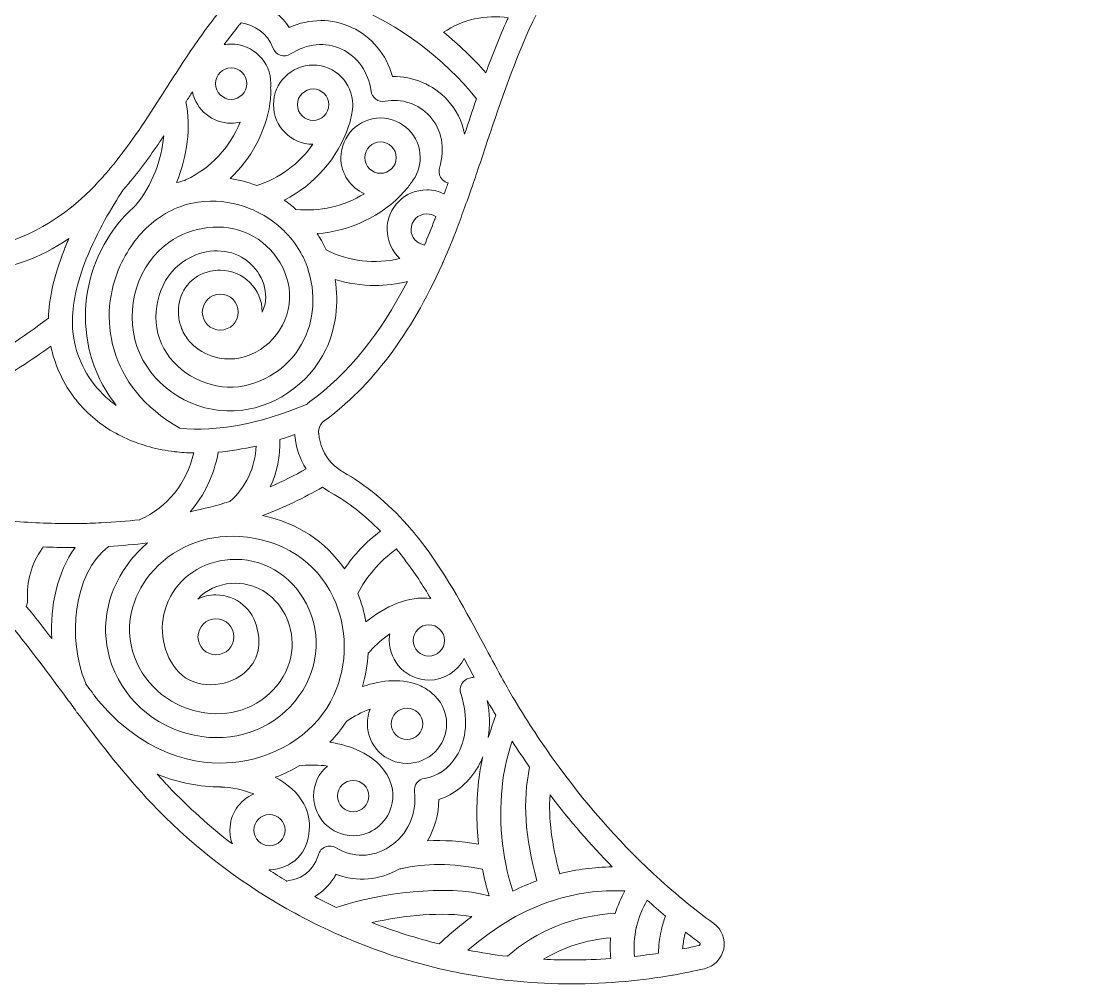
# Model space of a CAD drawing. Header units: inches. Extents: x -3.4 to 11.8, y -8 to 1.
# Drawn here: x 7.535 to 9.143, y -3.013 to -1.547 of the extents above; entities that cross this region are included whole.
import ezdxf

# ---------------------------------------------------------------- set-up
doc = ezdxf.new("R2010")
doc.units = ezdxf.units.IN
doc.header["$MEASUREMENT"] = 0
doc.layers.add('Layer 5', color=7, linetype='Continuous')

msp = doc.modelspace()

# ---------------------------------------------------------------- linework, layer by layer
at = {"layer": 'Layer 5', "lineweight": 0}
for points, knots in [([(8.6826, -0.377), (8.7034, -0.3442), (8.7238, -0.3103), (8.743, -0.2761), (8.7431, -0.2759), (8.7432, -0.2758), (8.7433, -0.2756), (8.7593, -0.2473), (8.775, -0.2179), (8.7901, -0.1884), (8.796, -0.1769), (8.8022, -0.1657), (8.8087, -0.155), (8.8115, -0.1503), (8.8144, -0.1452), (8.8178, -0.1391), (8.821, -0.1336), (8.824, -0.1281), (8.8271, -0.1226), (8.8391, -0.1009), (8.8504, -0.0804), (8.8644, -0.062), (8.8664, -0.0595), (8.8682, -0.0572), (8.87, -0.055), (8.8935, -0.0266), (8.9212, -0.002), (8.9524, 0.0181), (8.9647, 0.0262), (8.9777, 0.0335), (8.9908, 0.0398), (8.999, 0.0438), (9.0076, 0.0476), (9.016, 0.0513), (9.0434, 0.0634), (9.0719, 0.0759), (9.095, 0.0979), (9.1338, 0.1346), (9.1427, 0.1926), (9.1173, 0.2424), (9.1172, 0.2425), (9.1172, 0.2426), (9.1171, 0.2427), (9.1171, 0.2428), (9.1171, 0.2428), (9.1171, 0.2428), (9.114, 0.2488), (9.1106, 0.2544), (9.1067, 0.2598), (9.1176, 0.2736), (9.1243, 0.2879), (9.1271, 0.303), (9.1271, 0.303), (9.1273, 0.304), (9.1273, 0.304), (9.1273, 0.3043), (9.1274, 0.3045), (9.1274, 0.3047), (9.1274, 0.3048), (9.1274, 0.3049), (9.1274, 0.305), (9.1321, 0.3339), (9.1232, 0.3638), (9.1034, 0.3852), (9.0868, 0.4033), (9.0649, 0.4133), (9.0456, 0.4221), (9.0456, 0.4221), (9.0202, 0.4337), (9.0202, 0.4337), (9.0033, 0.4721), (8.989, 0.5168), (8.974, 0.5639), (8.9664, 0.5879), (8.9585, 0.6126), (8.95, 0.6371), (8.9458, 0.6492), (8.9419, 0.6601), (8.938, 0.6705), (8.938, 0.6705), (8.938, 0.6705), (8.938, 0.6706), (8.938, 0.6706), (8.938, 0.6706), (8.938, 0.6706), (8.9104, 0.7438), (8.8813, 0.7965), (8.8462, 0.8363), (8.8412, 0.842), (8.836, 0.8476), (8.8309, 0.8528), (8.8307, 0.853), (8.8306, 0.8532), (8.8304, 0.8533), (8.8075, 0.8769), (8.7817, 0.8981), (8.7539, 0.9166), (8.7537, 0.9167), (8.7535, 0.9168), (8.7534, 0.9169), (8.7312, 0.9316), (8.7072, 0.9447), (8.6822, 0.9559), (8.6818, 0.9562), (8.6813, 0.9564), (8.6808, 0.9566), (8.6577, 0.9669), (8.633, 0.976), (8.6073, 0.9836), (8.6071, 0.9837), (8.6069, 0.9837), (8.6067, 0.9838), (8.5611, 0.9972), (8.5112, 1.0061), (8.4584, 1.0104), (8.4528, 1.0108), (8.4476, 1.0112), (8.4425, 1.0115), (8.4228, 1.0128), (8.4024, 1.0134), (8.3818, 1.0134), (8.3427, 1.0134), (8.3018, 1.0111), (8.2603, 1.0066), (8.2575, 1.0064), (8.2546, 1.006), (8.2518, 1.0057), (8.2219, 1.0023), (8.1913, 0.9975), (8.1609, 0.9916), (8.1468, 0.9889), (8.1323, 0.9859), (8.118, 0.9826), (8.0542, 0.9681), (7.9896, 0.9485), (7.9209, 0.9228), (7.9208, 0.9228), (7.9208, 0.9228), (7.9207, 0.9228), (7.9196, 0.9223), (7.9184, 0.9219), (7.9173, 0.9215), (7.8412, 0.8929), (7.7616, 0.8576), (7.6668, 0.8104), (7.6587, 0.8064), (7.6507, 0.8024), (7.6431, 0.7988), (7.5957, 0.7758), (7.5389, 0.7506), (7.4773, 0.7371), (7.4693, 0.7353), (7.4612, 0.7337), (7.4531, 0.7324), (7.429, 0.7284), (7.4054, 0.7264), (7.3812, 0.7264), (7.3739, 0.7264), (7.3665, 0.7266), (7.3591, 0.727), (7.289, 0.7304), (7.2158, 0.7812), (7.1511, 0.826), (7.1511, 0.826), (7.1378, 0.8352), (7.1378, 0.8352), (7.1209, 0.8468), (7.1029, 0.859), (7.0855, 0.8697), (7.0303, 0.9034), (6.967, 0.9274), (6.8974, 0.941), (6.8973, 0.9411), (6.8971, 0.9411), (6.897, 0.9411), (6.8866, 0.9431), (6.876, 0.9449), (6.8654, 0.9465), (6.8313, 0.9515), (6.7959, 0.954), (6.7602, 0.954), (6.7316, 0.954), (6.7026, 0.9524), (6.6739, 0.9492), (6.6441, 0.9458), (6.6143, 0.9408), (6.5853, 0.9341), (6.5615, 0.9286), (6.538, 0.922), (6.5154, 0.9144), (6.467, 0.8982), (6.46, 0.8715), (6.4602, 0.857), (6.4605, 0.8253), (6.4909, 0.8094), (6.511, 0.7989), (6.5269, 0.7906), (6.5416, 0.7807), (6.5547, 0.7696), (6.5716, 0.7552), (6.5863, 0.7382), (6.5986, 0.7189), (6.6076, 0.7048), (6.6155, 0.6892), (6.622, 0.6724), (6.6253, 0.6641), (6.6282, 0.6553), (6.6309, 0.6462), (6.6421, 0.6074), (6.6475, 0.5627), (6.6468, 0.5133), (6.6466, 0.5003), (6.6461, 0.487), (6.6451, 0.4739), (6.6446, 0.4655), (6.6439, 0.4568), (6.643, 0.448), (6.643, 0.4479), (6.643, 0.4478), (6.643, 0.4477), (6.6429, 0.447), (6.6428, 0.4462), (6.6427, 0.4455), (6.6427, 0.4454), (6.6427, 0.4454), (6.6427, 0.4454), (6.6427, 0.4454), (6.6427, 0.4453), (6.6427, 0.4453), (6.6397, 0.4162), (6.635, 0.3856), (6.6286, 0.3541), (6.6214, 0.3185), (6.6122, 0.2814), (6.6004, 0.2407), (6.5928, 0.2146), (6.584, 0.1869), (6.5737, 0.1561), (6.5737, 0.1561), (6.5737, 0.1561), (6.5737, 0.1561), (6.5736, 0.156), (6.5736, 0.1559), (6.5736, 0.1558), (6.5666, 0.135), (6.5589, 0.1128), (6.5499, 0.0878), (6.5472, 0.0801), (6.5444, 0.0724), (6.5416, 0.0647), (6.5351, 0.0467), (6.5285, 0.0288), (6.5221, 0.0111), (6.5183, 0.0008), (6.5146, -0.0094), (6.5108, -0.0196), (6.5108, -0.0196), (6.5107, -0.0199), (6.5107, -0.0199), (6.507, -0.0302), (6.5033, -0.0404), (6.4997, -0.0506), (6.4955, -0.0623), (6.4916, -0.0731), (6.4879, -0.0836), (6.4879, -0.0838), (6.4878, -0.0839), (6.4878, -0.0841), (6.4751, -0.1203), (6.463, -0.1565), (6.4519, -0.1917), (6.4518, -0.1919), (6.4518, -0.1921), (6.4517, -0.1922), (6.4517, -0.1922), (6.4517, -0.1922), (6.4517, -0.1922), (6.444, -0.2165), (6.4367, -0.2405), (6.4299, -0.2635), (6.4299, -0.2635), (6.4299, -0.2636), (6.4299, -0.2637), (6.4299, -0.2637), (6.4299, -0.2637), (6.4299, -0.2637), (6.4298, -0.2637), (6.4298, -0.2637), (6.4298, -0.2638), (6.3952, -0.3813), (6.3685, -0.4961), (6.3504, -0.6051), (6.3503, -0.6052), (6.3503, -0.6053), (6.3503, -0.6054), (6.3463, -0.6295), (6.3427, -0.6537), (6.3394, -0.6775), (6.3393, -0.6778), (6.3392, -0.6782), (6.339, -0.6786), (6.3384, -0.6807), (6.3382, -0.6829), (6.3384, -0.685), (6.3326, -0.7291), (6.3281, -0.7729), (6.325, -0.8155), (6.3231, -0.841), (6.3217, -0.8667), (6.3208, -0.892), (6.3194, -0.9316), (6.3192, -0.9711), (6.3201, -1.0096), (6.3201, -1.0096), (6.3201, -1.0096), (6.3201, -1.0097), (6.3201, -1.0097), (6.3201, -1.0098), (6.3201, -1.0099), (6.3201, -1.01), (6.3201, -1.01), (6.3201, -1.0101), (6.3205, -1.0258), (6.3211, -1.0421), (6.322, -1.0586), (6.3221, -1.0609), (6.3222, -1.0631), (6.3223, -1.0654), (6.3227, -1.0722), (6.3231, -1.0792), (6.3237, -1.0868), (6.3253, -1.1117), (6.3276, -1.1368), (6.3304, -1.1613), (6.3304, -1.1614), (6.3304, -1.1615), (6.3304, -1.1616), (6.339, -1.2382), (6.3529, -1.314), (6.3717, -1.387), (6.3717, -1.3871), (6.3717, -1.3871), (6.3717, -1.3871), (6.3717, -1.3872), (6.3718, -1.3873), (6.3718, -1.3873), (6.3782, -1.4123), (6.3854, -1.4375), (6.393, -1.462), (6.3931, -1.4621), (6.3931, -1.4622), (6.3931, -1.4623), (6.3931, -1.4624), (6.3932, -1.4625), (6.3932, -1.4626), (6.4047, -1.4995), (6.4177, -1.5361), (6.4318, -1.5715), (6.4492, -1.6151), (6.4688, -1.6577), (6.4899, -1.6983), (6.5078, -1.7326), (6.5272, -1.7662), (6.5475, -1.798), (6.55, -1.8019), (6.5525, -1.8057), (6.555, -1.8096), (6.5551, -1.8097), (6.5552, -1.8099), (6.5553, -1.8101), (6.5734, -1.8378), (6.5927, -1.8647), (6.6124, -1.8901), (6.6124, -1.8902), (6.6125, -1.8902), (6.6125, -1.8903), (6.6126, -1.8904), (6.6127, -1.8905), (6.6127, -1.8906), (6.6172, -1.8964), (6.622, -1.9024), (6.6268, -1.9084), (6.6268, -1.9084), (6.6268, -1.9084), (6.6268, -1.9084), (6.6269, -1.9085), (6.6269, -1.9085), (6.627, -1.9086), (6.6414, -1.9264), (6.6563, -1.9439), (6.6714, -1.9605), (6.6715, -1.9605), (6.6715, -1.9606), (6.6715, -1.9606), (6.6716, -1.9607), (6.6717, -1.9608), (6.6717, -1.9609), (6.6826, -1.9728), (6.6941, -1.9849), (6.7058, -1.9967), (6.7707, -2.0622), (6.8446, -2.1193), (6.9256, -2.1665), (6.9256, -2.1665), (6.9256, -2.1665), (6.9256, -2.1665), (6.9256, -2.1666), (6.9257, -2.1666), (6.9258, -2.1666), (6.9705, -2.1928), (7.0174, -2.2157), (7.065, -2.2349), (7.0652, -2.235), (7.0653, -2.2351), (7.0655, -2.2351), (7.0845, -2.2428), (7.1038, -2.2499), (7.123, -2.2564), (7.1232, -2.2564), (7.1234, -2.2565), (7.1236, -2.2566), (7.1471, -2.2644), (7.1709, -2.2715), (7.1942, -2.2774), (7.1943, -2.2775), (7.1944, -2.2775), (7.1946, -2.2775), (7.1946, -2.2775), (7.1946, -2.2775), (7.1946, -2.2776), (7.2179, -2.2835), (7.2414, -2.2887), (7.2647, -2.2929), (7.2738, -2.2945), (7.2828, -2.2965), (7.2917, -2.2989), (7.3022, -2.3017), (7.3127, -2.305), (7.3228, -2.3087), (7.3286, -2.3108), (7.3346, -2.3132), (7.3406, -2.3158), (7.3786, -2.3322), (7.413, -2.3549), (7.4429, -2.3835), (7.4668, -2.4062), (7.4902, -2.4315), (7.5144, -2.4607), (7.5442, -2.4967), (7.5727, -2.5351), (7.6002, -2.5723), (7.6002, -2.5723), (7.6033, -2.5765), (7.6033, -2.5765), (7.6082, -2.5831), (7.6132, -2.5898), (7.6181, -2.5964), (7.6187, -2.5977), (7.6195, -2.599), (7.6205, -2.6001), (7.6205, -2.6001), (7.6206, -2.6003), (7.6206, -2.6003), (7.6218, -2.6017), (7.6229, -2.6031), (7.6241, -2.6045), (7.6571, -2.6487), (7.6932, -2.6955), (7.7338, -2.7383), (7.7887, -2.7961), (7.8517, -2.8465), (7.9211, -2.888), (7.9212, -2.8881), (7.9214, -2.8882), (7.9216, -2.8883), (7.9541, -2.9077), (7.9882, -2.9252), (8.023, -2.9404), (8.0231, -2.9405), (8.0233, -2.9405), (8.0234, -2.9406), (8.0719, -2.9617), (8.1221, -2.9784), (8.1728, -2.9903), (8.1791, -2.9918), (8.1853, -2.9931), (8.1913, -2.9944), (8.2238, -3.0013), (8.2572, -3.0064), (8.2905, -3.0095), (8.3179, -3.0121), (8.3458, -3.0134), (8.3735, -3.0134), (8.4007, -3.0134), (8.4283, -3.0122), (8.4555, -3.0096), (8.4556, -3.0096), (8.4556, -3.0096), (8.4557, -3.0096), (8.4557, -3.0096), (8.4557, -3.0096), (8.4558, -3.0096), (8.4795, -3.0074), (8.5033, -3.0043), (8.5268, -3.0002), (8.5271, -3.0001), (8.5275, -3), (8.5279, -3), (8.544, -2.9972), (8.5599, -2.994), (8.5756, -2.9903), (8.5906, -2.9868), (8.6018, -2.9753), (8.6049, -2.9603), (8.6079, -2.9453), (8.6022, -2.9304), (8.5898, -2.9213), (8.5582, -2.8983), (8.5272, -2.8727), (8.4976, -2.8452), (8.4428, -2.7942), (8.3916, -2.7356), (8.3455, -2.6712), (8.324, -2.641), (8.3031, -2.609), (8.2836, -2.5759), (8.2781, -2.5666), (8.2726, -2.5569), (8.2667, -2.5462), (8.2576, -2.5298), (8.2485, -2.5129), (8.2398, -2.4966), (8.2129, -2.4462), (8.185, -2.3941), (8.1499, -2.347), (8.1414, -2.3357), (8.1325, -2.3248), (8.1234, -2.3145), (8.093, -2.2804), (8.06, -2.2531), (8.0251, -2.2334), (8.0193, -2.2302), (8.014, -2.2261), (8.0094, -2.2213), (8.0092, -2.2212), (8.0091, -2.221), (8.009, -2.2209), (8.0086, -2.2205), (8.0083, -2.2202), (8.0079, -2.2198), (8.0079, -2.2197), (8.0078, -2.2197), (8.0078, -2.2196), (7.9969, -2.2077), (7.9899, -2.1918), (7.9883, -2.1748), (7.9883, -2.1748), (7.9882, -2.1742), (7.9882, -2.1742), (7.9882, -2.1736), (7.9881, -2.173), (7.9881, -2.1722), (7.9881, -2.1674), (7.9898, -2.1627), (7.993, -2.1591), (7.994, -2.1579), (7.9951, -2.1568), (7.9964, -2.1559), (8.0684, -2.1038), (8.1288, -2.0235), (8.1761, -1.9174), (8.1761, -1.9173), (8.1761, -1.9173), (8.1761, -1.9172), (8.1762, -1.917), (8.1763, -1.9168), (8.1764, -1.9165), (8.1772, -1.9148), (8.178, -1.9131), (8.1788, -1.9113), (8.1855, -1.8959), (8.1921, -1.8798), (8.1989, -1.8621), (8.199, -1.8619), (8.199, -1.8618), (8.1991, -1.8616), (8.2069, -1.8414), (8.2148, -1.8194), (8.224, -1.7927), (8.2259, -1.7873), (8.2277, -1.7818), (8.2296, -1.7763), (8.2296, -1.7762), (8.2296, -1.7762), (8.2296, -1.7761), (8.2339, -1.7635), (8.2382, -1.7508), (8.2423, -1.7384), (8.2621, -1.679), (8.2827, -1.6175), (8.3085, -1.5599), (8.3389, -1.4923), (8.3876, -1.4176), (8.4493, -1.3439), (8.4704, -1.3186), (8.4927, -1.2939), (8.5156, -1.2705), (8.5293, -1.2565), (8.543, -1.2431), (8.5565, -1.2305), (8.5704, -1.2176), (8.5749, -1.1978), (8.5679, -1.1802), (8.561, -1.1626), (8.5443, -1.1512), (8.5255, -1.1512), (8.5242, -1.1512), (8.5229, -1.1512), (8.5216, -1.1513), (8.4361, -1.1583), (8.3498, -1.179), (8.265, -1.2128), (8.2362, -1.2242), (8.2075, -1.2373), (8.1797, -1.2514), (8.1145, -1.2847), (8.0524, -1.3251), (7.9954, -1.3716), (7.9626, -1.3982), (7.9312, -1.4271), (7.9021, -1.4575), (7.8793, -1.4812), (7.8575, -1.5062), (7.8373, -1.5319), (7.8267, -1.5454), (7.8163, -1.5593), (7.8064, -1.5732), (7.7887, -1.5983), (7.7719, -1.6246), (7.7557, -1.6499), (7.7557, -1.6499), (7.7513, -1.6567), (7.7513, -1.6567), (7.726, -1.6963), (7.7028, -1.7317), (7.6762, -1.7646), (7.6716, -1.7702), (7.6668, -1.7759), (7.6619, -1.7815), (7.6555, -1.7889), (7.6489, -1.7959), (7.6424, -1.8025), (7.5895, -1.8559), (7.5271, -1.8879), (7.4665, -1.8925), (7.4664, -1.8925), (7.4664, -1.8925), (7.4663, -1.8925), (7.4663, -1.8925), (7.4659, -1.8925), (7.4659, -1.8925), (7.4657, -1.8925), (7.4656, -1.8926), (7.4655, -1.8926), (7.4408, -1.8943), (7.4167, -1.8892), (7.3942, -1.8776), (7.3771, -1.8688), (7.3611, -1.8564), (7.3466, -1.8407), (7.3378, -1.8311), (7.3295, -1.8203), (7.3221, -1.8087), (7.3175, -1.8014), (7.3133, -1.7939), (7.3096, -1.7863), (7.3044, -1.7756), (7.3002, -1.7646), (7.297, -1.7536), (7.2897, -1.7279), (7.2879, -1.701), (7.2918, -1.6735), (7.2938, -1.6594), (7.2973, -1.6448), (7.3023, -1.6303), (7.3079, -1.6139), (7.3154, -1.597), (7.3247, -1.58), (7.3271, -1.5755), (7.3297, -1.571), (7.3323, -1.5667), (7.3398, -1.5543), (7.3482, -1.542), (7.3574, -1.5302), (7.3694, -1.5148), (7.3828, -1.4999), (7.3973, -1.4859), (7.4045, -1.479), (7.4121, -1.4719), (7.4199, -1.4648), (7.4371, -1.4492), (7.4555, -1.4335), (7.4749, -1.418), (7.4761, -1.417), (7.4774, -1.416), (7.4788, -1.4149), (7.5033, -1.3954), (7.5289, -1.3764), (7.5573, -1.3568), (7.5893, -1.3346), (7.6243, -1.3119), (7.6674, -1.2852), (7.6905, -1.271), (7.7134, -1.2571), (7.7369, -1.243), (7.7369, -1.243), (7.7381, -1.2422), (7.7381, -1.2422), (7.7571, -1.2308), (7.775, -1.22), (7.7929, -1.2091), (7.7964, -1.2069), (7.8, -1.2047), (7.8035, -1.2026), (7.8331, -1.1843), (7.8622, -1.1658), (7.89, -1.1475), (7.9172, -1.1295), (7.9441, -1.1111), (7.9699, -1.0929), (7.996, -1.0744), (8.022, -1.0554), (8.0472, -1.0364), (8.0719, -1.0177), (8.0965, -0.9985), (8.1202, -0.9794), (8.1462, -0.9585), (8.1728, -0.9364), (8.1992, -0.9137), (8.2171, -0.8984), (8.2356, -0.8822), (8.2542, -0.8656), (8.285, -0.8382), (8.3165, -0.8092), (8.35, -0.7776), (8.3607, -0.8125), (8.3773, -0.8475), (8.3989, -0.8801), (8.4524, -0.9607), (8.5263, -1.02), (8.5978, -1.0773), (8.6263, -1.1002), (8.6557, -1.1238), (8.6833, -1.1483), (8.7278, -1.1879), (8.7782, -1.2598), (8.8226, -1.3233), (8.8848, -1.4122), (8.9231, -1.4648), (8.9559, -1.4727), (8.9582, -1.4738), (8.9609, -1.4744), (8.9635, -1.4744), (8.9656, -1.4744), (8.9676, -1.474), (8.9697, -1.4733), (8.9753, -1.4724), (8.9805, -1.4701), (8.9849, -1.4665), (9.0082, -1.4478), (9.0158, -1.3914), (9.0165, -1.3773), (9.0268, -1.1868), (8.9867, -1.0155), (8.8938, -0.8537), (8.868, -0.8087), (8.8385, -0.7653), (8.81, -0.7234), (8.7903, -0.6945), (8.7699, -0.6646), (8.7511, -0.6346), (8.7502, -0.633), (8.749, -0.6312), (8.7477, -0.6291), (8.7214, -0.5868), (8.7021, -0.5502), (8.6868, -0.514), (8.6717, -0.4782), (8.6632, -0.442), (8.662, -0.4089), (8.6686, -0.3989), (8.6754, -0.3884), (8.6822, -0.3777), (8.6823, -0.3774), (8.6825, -0.3772), (8.6826, -0.377)], [0, 0, 0, 0, 1, 1, 1, 2, 2, 2, 3, 3, 3, 4, 4, 4, 5, 5, 5, 6, 6, 6, 7, 7, 7, 8, 8, 8, 9, 9, 9, 10, 10, 10, 11, 11, 11, 12, 12, 12, 13, 13, 13, 14, 14, 14, 15, 15, 15, 16, 16, 16, 17, 17, 17, 18, 18, 18, 19, 19, 19, 20, 20, 20, 21, 21, 21, 22, 22, 22, 23, 23, 23, 24, 24, 24, 25, 25, 25, 26, 26, 26, 27, 27, 27, 28, 28, 28, 29, 29, 29, 30, 30, 30, 31, 31, 31, 32, 32, 32, 33, 33, 33, 34, 34, 34, 35, 35, 35, 36, 36, 36, 37, 37, 37, 38, 38, 38, 39, 39, 39, 40, 40, 40, 41, 41, 41, 42, 42, 42, 43, 43, 43, 44, 44, 44, 45, 45, 45, 46, 46, 46, 47, 47, 47, 48, 48, 48, 49, 49, 49, 50, 50, 50, 51, 51, 51, 52, 52, 52, 53, 53, 53, 54, 54, 54, 55, 55, 55, 56, 56, 56, 57, 57, 57, 58, 58, 58, 59, 59, 59, 60, 60, 60, 61, 61, 61, 62, 62, 62, 63, 63, 63, 64, 64, 64, 65, 65, 65, 66, 66, 66, 67, 67, 67, 68, 68, 68, 69, 69, 69, 70, 70, 70, 71, 71, 71, 72, 72, 72, 73, 73, 73, 74, 74, 74, 75, 75, 75, 76, 76, 76, 77, 77, 77, 78, 78, 78, 79, 79, 79, 80, 80, 80, 81, 81, 81, 82, 82, 82, 83, 83, 83, 84, 84, 84, 85, 85, 85, 86, 86, 86, 87, 87, 87, 88, 88, 88, 89, 89, 89, 90, 90, 90, 91, 91, 91, 92, 92, 92, 93, 93, 93, 94, 94, 94, 95, 95, 95, 96, 96, 96, 97, 97, 97, 98, 98, 98, 99, 99, 99, 100, 100, 100, 101, 101, 101, 102, 102, 102, 103, 103, 103, 104, 104, 104, 105, 105, 105, 106, 106, 106, 107, 107, 107, 108, 108, 108, 109, 109, 109, 110, 110, 110, 111, 111, 111, 112, 112, 112, 113, 113, 113, 114, 114, 114, 115, 115, 115, 116, 116, 116, 117, 117, 117, 118, 118, 118, 119, 119, 119, 120, 120, 120, 121, 121, 121, 122, 122, 122, 123, 123, 123, 124, 124, 124, 125, 125, 125, 126, 126, 126, 127, 127, 127, 128, 128, 128, 129, 129, 129, 130, 130, 130, 131, 131, 131, 132, 132, 132, 133, 133, 133, 134, 134, 134, 135, 135, 135, 136, 136, 136, 137, 137, 137, 138, 138, 138, 139, 139, 139, 140, 140, 140, 141, 141, 141, 142, 142, 142, 143, 143, 143, 144, 144, 144, 145, 145, 145, 146, 146, 146, 147, 147, 147, 148, 148, 148, 149, 149, 149, 150, 150, 150, 151, 151, 151, 152, 152, 152, 153, 153, 153, 154, 154, 154, 155, 155, 155, 156, 156, 156, 157, 157, 157, 158, 158, 158, 159, 159, 159, 160, 160, 160, 161, 161, 161, 162, 162, 162, 163, 163, 163, 164, 164, 164, 165, 165, 165, 166, 166, 166, 167, 167, 167, 168, 168, 168, 169, 169, 169, 170, 170, 170, 171, 171, 171, 172, 172, 172, 173, 173, 173, 174, 174, 174, 175, 175, 175, 176, 176, 176, 177, 177, 177, 178, 178, 178, 179, 179, 179, 180, 180, 180, 181, 181, 181, 182, 182, 182, 183, 183, 183, 184, 184, 184, 185, 185, 185, 186, 186, 186, 187, 187, 187, 188, 188, 188, 189, 189, 189, 190, 190, 190, 191, 191, 191, 192, 192, 192, 193, 193, 193, 194, 194, 194, 195, 195, 195, 196, 196, 196, 197, 197, 197, 198, 198, 198, 199, 199, 199, 200, 200, 200, 201, 201, 201, 202, 202, 202, 203, 203, 203, 204, 204, 204, 205, 205, 205, 206, 206, 206, 207, 207, 207, 208, 208, 208, 209, 209, 209, 210, 210, 210, 211, 211, 211, 212, 212, 212, 213, 213, 213, 214, 214, 214, 215, 215, 215, 216, 216, 216, 217, 217, 217, 218, 218, 218, 219, 219, 219, 220, 220, 220, 221, 221, 221, 222, 222, 222, 223, 223, 223, 224, 224, 224, 225, 225, 225, 226, 226, 226, 227, 227, 227, 228, 228, 228, 229, 229, 229, 230, 230, 230, 231, 231, 231, 232, 232, 232, 233, 233, 233, 234, 234, 234, 235, 235, 235, 236, 236, 236, 237, 237, 237, 238, 238, 238, 239, 239, 239, 240, 240, 240, 241, 241, 241, 242, 242, 242, 243, 243, 243, 244, 244, 244, 245, 245, 245, 246, 246, 246, 247, 247, 247, 248, 248, 248, 249, 249, 249, 250, 250, 250, 251, 251, 251, 252, 252, 252, 253, 253, 253, 254, 254, 254, 255, 255, 255, 256, 256, 256, 257, 257, 257, 258, 258, 258, 259, 259, 259, 260, 260, 260, 261, 261, 261, 262, 262, 262, 263, 263, 263, 264, 264, 264, 265, 265, 265, 265]), ([(7.921, -1.4905), (7.96, -1.4959), (7.9987, -1.5063), (8.0359, -1.5216), (8.1119, -1.5528), (8.1785, -1.6025), (8.2286, -1.6652), (8.2224, -1.6831), (8.2164, -1.701), (8.2105, -1.7188), (8.2065, -1.6994), (8.1977, -1.6817), (8.1843, -1.667), (8.1627, -1.6434), (8.1318, -1.6305), (8.1006, -1.6312), (8.0914, -1.5978), (8.069, -1.5705), (8.0385, -1.5562), (8.0084, -1.5423), (7.9747, -1.5425), (7.9436, -1.5565), (7.9323, -1.5393), (7.9154, -1.526), (7.8957, -1.5185), (7.9039, -1.509), (7.9124, -1.4996), (7.921, -1.4905)], [0, 0, 0, 0, 1, 1, 1, 2, 2, 2, 3, 3, 3, 4, 4, 4, 5, 5, 5, 6, 6, 6, 7, 7, 7, 8, 8, 8, 9, 9, 9, 9]), ([(8.2753, -1.5449), (8.2635, -1.5713), (8.2528, -1.5983), (8.2428, -1.6254), (8.2232, -1.6031), (8.2017, -1.5824), (8.1784, -1.5638), (8.2067, -1.5444), (8.243, -1.5363), (8.2769, -1.5415), (8.2764, -1.5426), (8.2759, -1.5438), (8.2753, -1.5449)], [0, 0, 0, 0, 1, 1, 1, 2, 2, 2, 3, 3, 3, 4, 4, 4, 4]), ([(7.8659, -1.5544), (7.8673, -1.5526), (7.8687, -1.5509), (7.8702, -1.5491), (7.8897, -1.5525), (7.9105, -1.5649), (7.9187, -1.5875), (7.9205, -1.5928), (7.9247, -1.5968), (7.9299, -1.5986), (7.9352, -1.6004), (7.9409, -1.5997), (7.9456, -1.5967), (7.9706, -1.5807), (7.9988, -1.578), (8.0231, -1.5893), (8.0474, -1.6006), (8.0642, -1.6245), (8.068, -1.6533), (8.0686, -1.6583), (8.0713, -1.6628), (8.0754, -1.6657), (8.0794, -1.6687), (8.0846, -1.6698), (8.0895, -1.6688), (8.1142, -1.664), (8.1402, -1.6727), (8.1574, -1.6916), (8.1759, -1.7118), (8.1812, -1.7399), (8.1723, -1.7706), (8.1705, -1.7769), (8.1722, -1.7838), (8.1768, -1.7885), (8.1792, -1.7908), (8.1821, -1.7925), (8.1853, -1.7933), (8.1832, -1.7991), (8.1813, -1.8046), (8.1794, -1.81), (8.1714, -1.8061), (8.1624, -1.8038), (8.1529, -1.8038), (8.1196, -1.8038), (8.0925, -1.8309), (8.0925, -1.8642), (8.0925, -1.8817), (8.1, -1.8975), (8.112, -1.9085), (8.0745, -1.9173), (8.0335, -1.9127), (7.9995, -1.8951), (7.9971, -1.8896), (7.9943, -1.8843), (7.9914, -1.8792), (7.9897, -1.8762), (7.9878, -1.8733), (7.9859, -1.8705), (8.0361, -1.8668), (8.0845, -1.844), (8.1186, -1.8064), (8.1228, -1.8018), (8.1264, -1.7971), (8.1294, -1.7925), (8.1378, -1.7821), (8.1428, -1.769), (8.1428, -1.7547), (8.1428, -1.7214), (8.1157, -1.6943), (8.0824, -1.6943), (8.0492, -1.6943), (8.0221, -1.7214), (8.0221, -1.7547), (8.0221, -1.7792), (8.0368, -1.8003), (8.0579, -1.8097), (8.027, -1.8287), (7.9895, -1.8376), (7.9537, -1.8335), (7.948, -1.8285), (7.9421, -1.8238), (7.9358, -1.8194), (7.9813, -1.7963), (8.0173, -1.7557), (8.0339, -1.7069), (8.0362, -1.7003), (8.0377, -1.6939), (8.0386, -1.6877), (8.0396, -1.6833), (8.0402, -1.6788), (8.0402, -1.674), (8.0402, -1.6408), (8.0131, -1.6137), (7.9799, -1.6137), (7.9466, -1.6137), (7.9195, -1.6408), (7.9195, -1.674), (7.9195, -1.7072), (7.9463, -1.7341), (7.9794, -1.7344), (7.9587, -1.7638), (7.9281, -1.7867), (7.8939, -1.7972), (7.8807, -1.7922), (7.867, -1.7886), (7.8533, -1.7865), (7.8853, -1.7565), (7.9074, -1.7161), (7.9141, -1.6721), (7.9154, -1.6635), (7.9157, -1.6554), (7.9151, -1.6479), (7.9153, -1.6459), (7.9154, -1.644), (7.9154, -1.642), (7.9154, -1.6087), (7.8883, -1.5817), (7.855, -1.5817), (7.8515, -1.5817), (7.848, -1.582), (7.8445, -1.5826), (7.8515, -1.5731), (7.8586, -1.5636), (7.8659, -1.5544)], [0, 0, 0, 0, 1, 1, 1, 2, 2, 2, 3, 3, 3, 4, 4, 4, 5, 5, 5, 6, 6, 6, 7, 7, 7, 8, 8, 8, 9, 9, 9, 10, 10, 10, 11, 11, 11, 12, 12, 12, 13, 13, 13, 14, 14, 14, 15, 15, 15, 16, 16, 16, 17, 17, 17, 18, 18, 18, 19, 19, 19, 20, 20, 20, 21, 21, 21, 22, 22, 22, 23, 23, 23, 24, 24, 24, 25, 25, 25, 26, 26, 26, 27, 27, 27, 28, 28, 28, 29, 29, 29, 30, 30, 30, 31, 31, 31, 32, 32, 32, 33, 33, 33, 34, 34, 34, 35, 35, 35, 36, 36, 36, 37, 37, 37, 38, 38, 38, 39, 39, 39, 40, 40, 40, 41, 41, 41, 41]), ([(7.855, -1.6181), (7.8682, -1.6181), (7.879, -1.6288), (7.879, -1.642), (7.879, -1.6552), (7.8682, -1.6659), (7.855, -1.6659), (7.8418, -1.6659), (7.8311, -1.6552), (7.8311, -1.642), (7.8311, -1.6288), (7.8418, -1.6181), (7.855, -1.6181)], [0, 0, 0, 0, 1, 1, 1, 2, 2, 2, 3, 3, 3, 4, 4, 4, 4]), ([(7.7861, -1.6699), (7.7861, -1.6699), (7.7863, -1.6696), (7.7863, -1.6696), (7.7895, -1.6646), (7.7928, -1.6595), (7.796, -1.6545), (7.8018, -1.6818), (7.826, -1.7023), (7.855, -1.7023), (7.8597, -1.7023), (7.8643, -1.7018), (7.8687, -1.7007), (7.8534, -1.7387), (7.8235, -1.7712), (7.7866, -1.7882), (7.7859, -1.7886), (7.7853, -1.7889), (7.7846, -1.7893), (7.7804, -1.7903), (7.7762, -1.7915), (7.772, -1.7928), (7.7883, -1.7528), (7.794, -1.7077), (7.7861, -1.6699)], [0, 0, 0, 0, 1, 1, 1, 2, 2, 2, 3, 3, 3, 4, 4, 4, 5, 5, 5, 6, 6, 6, 7, 7, 7, 8, 8, 8, 8]), ([(7.9799, -1.698), (7.9667, -1.698), (7.9559, -1.6872), (7.9559, -1.674), (7.9559, -1.6609), (7.9667, -1.6501), (7.9799, -1.6501), (7.993, -1.6501), (8.0038, -1.6609), (8.0038, -1.674), (8.0038, -1.6872), (7.993, -1.698), (7.9799, -1.698)], [0, 0, 0, 0, 1, 1, 1, 2, 2, 2, 3, 3, 3, 4, 4, 4, 4]), ([(7.6345, -1.909), (7.6509, -1.8675), (7.6737, -1.8295), (7.6901, -1.8045), (7.6951, -1.7989), (7.6999, -1.7931), (7.7045, -1.7875), (7.7215, -1.7665), (7.737, -1.7447), (7.7525, -1.7216), (7.7491, -1.7586), (7.7341, -1.7978), (7.7111, -1.8255), (7.7105, -1.8262), (7.7099, -1.827), (7.7094, -1.8278), (7.6862, -1.8477), (7.6673, -1.8732), (7.6532, -1.9039), (7.6319, -1.95), (7.6274, -2.0049), (7.6409, -2.0546), (7.6471, -2.0772), (7.6586, -2.1047), (7.6801, -2.1321), (7.6727, -2.1268), (7.6658, -2.1211), (7.6595, -2.1148), (7.6347, -2.09), (7.6186, -2.0574), (7.6143, -2.0231), (7.6137, -2.0183), (7.6134, -2.0131), (7.6133, -2.0077), (7.6127, -1.9791), (7.6199, -1.9458), (7.6345, -1.909)], [0, 0, 0, 0, 1, 1, 1, 2, 2, 2, 3, 3, 3, 4, 4, 4, 5, 5, 5, 6, 6, 6, 7, 7, 7, 8, 8, 8, 9, 9, 9, 10, 10, 10, 11, 11, 11, 12, 12, 12, 12]), ([(8.0585, -1.7547), (8.0585, -1.7415), (8.0693, -1.7307), (8.0824, -1.7307), (8.0956, -1.7307), (8.1064, -1.7415), (8.1064, -1.7547), (8.1064, -1.7678), (8.0956, -1.7786), (8.0824, -1.7786), (8.0693, -1.7786), (8.0585, -1.7678), (8.0585, -1.7547)], [0, 0, 0, 0, 1, 1, 1, 2, 2, 2, 3, 3, 3, 4, 4, 4, 4]), ([(7.815, -1.8213), (7.8378, -1.8195), (7.8616, -1.8234), (7.8839, -1.8325), (7.885, -1.8331), (7.8861, -1.8335), (7.8873, -1.8339), (7.9036, -1.841), (7.9186, -1.8506), (7.9316, -1.8626), (7.9325, -1.8636), (7.9335, -1.8645), (7.9346, -1.8654), (7.9447, -1.875), (7.9531, -1.8858), (7.9598, -1.8974), (7.9631, -1.903), (7.966, -1.9089), (7.9685, -1.915), (7.9839, -1.9529), (7.9832, -1.9963), (7.9664, -2.0312), (7.9463, -2.0731), (7.9028, -2.1024), (7.8581, -2.1043), (7.8127, -2.1062), (7.7669, -2.0784), (7.7491, -2.0383), (7.7307, -1.997), (7.7425, -1.945), (7.7765, -1.9173), (7.8007, -1.8976), (7.8339, -1.8914), (7.8611, -1.9017), (7.8885, -1.912), (7.9085, -1.9405), (7.9076, -1.9681), (7.9074, -1.9758), (7.9055, -1.9833), (7.9023, -1.9902), (7.9023, -1.9901), (7.9023, -1.9901), (7.9023, -1.99), (7.9023, -1.9548), (7.8737, -1.9262), (7.8385, -1.9262), (7.8334, -1.9262), (7.8284, -1.9268), (7.8237, -1.9279), (7.8096, -1.9307), (7.797, -1.9381), (7.7884, -1.9488), (7.7804, -1.9586), (7.7759, -1.971), (7.775, -1.9839), (7.7748, -1.9859), (7.7747, -1.9879), (7.7747, -1.99), (7.7747, -1.9968), (7.7758, -2.0034), (7.7778, -2.0096), (7.78, -2.017), (7.7834, -2.024), (7.788, -2.0303), (7.8039, -2.0518), (7.8324, -2.0639), (7.8608, -2.061), (7.9053, -2.0565), (7.9426, -2.0153), (7.944, -1.9692), (7.9454, -1.9261), (7.9159, -1.8834), (7.8739, -1.8676), (7.8348, -1.8529), (7.7875, -1.8613), (7.7534, -1.8891), (7.7072, -1.9268), (7.691, -1.9973), (7.7158, -2.0531), (7.7399, -2.1071), (7.799, -2.1432), (7.8596, -2.1406), (7.9174, -2.1383), (7.9735, -2.1006), (7.9993, -2.0469), (8.0147, -2.0146), (8.0194, -1.9767), (8.0132, -1.9401), (8.0329, -1.9464), (8.0534, -1.9495), (8.074, -1.9495), (8.0906, -1.9495), (8.1072, -1.9475), (8.1233, -1.9434), (8.0821, -2.0235), (8.0323, -2.0849), (7.975, -2.1264), (7.9732, -2.1277), (7.9715, -2.1292), (7.9698, -2.1307), (7.8982, -2.1605), (7.8334, -2.1726), (7.777, -2.1669), (7.6653, -2.1036), (7.6515, -1.9945), (7.6862, -1.9192), (7.6988, -1.8919), (7.7164, -1.8687), (7.7371, -1.8522), (7.7599, -1.834), (7.7861, -1.8236), (7.815, -1.8213)], [0, 0, 0, 0, 1, 1, 1, 2, 2, 2, 3, 3, 3, 4, 4, 4, 5, 5, 5, 6, 6, 6, 7, 7, 7, 8, 8, 8, 9, 9, 9, 10, 10, 10, 11, 11, 11, 12, 12, 12, 13, 13, 13, 14, 14, 14, 15, 15, 15, 16, 16, 16, 17, 17, 17, 18, 18, 18, 19, 19, 19, 20, 20, 20, 21, 21, 21, 22, 22, 22, 23, 23, 23, 24, 24, 24, 25, 25, 25, 26, 26, 26, 27, 27, 27, 28, 28, 28, 29, 29, 29, 30, 30, 30, 31, 31, 31, 32, 32, 32, 33, 33, 33, 34, 34, 34, 35, 35, 35, 36, 36, 36, 37, 37, 37, 37]), ([(8.1649, -1.849), (8.1649, -1.8491), (8.1648, -1.8493), (8.1648, -1.8494), (8.1595, -1.8631), (8.1544, -1.8757), (8.1493, -1.8878), (8.1378, -1.886), (8.1289, -1.8761), (8.1289, -1.8642), (8.1289, -1.851), (8.1397, -1.8403), (8.1529, -1.8403), (8.158, -1.8403), (8.1627, -1.8419), (8.1666, -1.8446), (8.166, -1.8461), (8.1655, -1.8475), (8.1649, -1.849)], [0, 0, 0, 0, 1, 1, 1, 2, 2, 2, 3, 3, 3, 4, 4, 4, 5, 5, 5, 6, 6, 6, 6]), ([(7.3452, -1.9293), (7.3513, -1.9293), (7.3575, -1.9286), (7.3637, -1.9271), (7.3735, -1.9248), (7.3817, -1.9211), (7.3893, -1.9155), (7.4051, -1.9222), (7.4214, -1.9265), (7.4381, -1.9283), (7.4478, -1.9294), (7.4578, -1.9296), (7.4678, -1.9289), (7.4683, -1.9289), (7.4688, -1.9288), (7.4694, -1.9288), (7.5163, -1.9252), (7.5638, -1.9076), (7.6079, -1.8781), (7.6064, -1.8817), (7.6048, -1.8853), (7.6033, -1.8889), (7.6024, -1.8911), (7.6015, -1.8933), (7.6006, -1.8956), (7.5926, -1.9159), (7.5866, -1.9354), (7.5826, -1.954), (7.5792, -1.9697), (7.5773, -1.9847), (7.5769, -1.999), (7.5385, -2.0284), (7.4974, -2.0553), (7.4548, -2.0789), (7.4204, -2.098), (7.3844, -2.1153), (7.3479, -2.1303), (7.3478, -2.1304), (7.3476, -2.1304), (7.3475, -2.1305), (7.3096, -2.146), (7.2706, -2.1593), (7.2315, -2.17), (7.1932, -2.1805), (7.1541, -2.1887), (7.1154, -2.1944), (7.102, -2.1964), (7.0883, -2.1981), (7.0745, -2.1995), (7.0513, -2.19), (7.0283, -2.1796), (7.0057, -2.1684), (6.9848, -2.158), (6.9641, -2.1469), (6.9439, -2.1351), (6.9426, -2.1343), (6.9413, -2.1335), (6.9399, -2.1327), (6.8633, -2.0876), (6.7932, -2.0332), (6.7317, -1.9711), (6.7203, -1.9596), (6.7092, -1.948), (6.6987, -1.9364), (6.6956, -1.933), (6.6926, -1.9295), (6.6895, -1.9261), (6.6793, -1.9146), (6.6692, -1.9027), (6.6594, -1.8907), (6.6727, -1.8848), (6.684, -1.8751), (6.6921, -1.8626), (6.7221, -1.8732), (6.753, -1.8824), (6.7843, -1.8901), (6.7846, -1.8964), (6.7857, -1.9021), (6.7869, -1.9072), (6.7918, -1.9276), (6.8044, -1.9449), (6.8223, -1.9559), (6.8348, -1.9636), (6.8489, -1.9675), (6.8632, -1.9675), (6.8694, -1.9675), (6.8756, -1.9668), (6.8817, -1.9653), (6.9084, -1.9589), (6.9288, -1.94), (6.9371, -1.9151), (6.9666, -1.9176), (6.9963, -1.9189), (7.026, -1.9189), (7.0284, -1.9189), (7.0308, -1.9189), (7.0331, -1.9189), (7.0427, -1.9535), (7.0743, -1.9766), (7.109, -1.9766), (7.115, -1.9766), (7.1212, -1.9759), (7.1273, -1.9745), (7.1602, -1.9666), (7.1837, -1.9388), (7.1872, -1.9064), (7.2172, -1.9018), (7.2471, -1.8957), (7.2764, -1.8885), (7.2901, -1.9137), (7.3166, -1.9293), (7.3452, -1.9293)], [0, 0, 0, 0, 1, 1, 1, 2, 2, 2, 3, 3, 3, 4, 4, 4, 5, 5, 5, 6, 6, 6, 7, 7, 7, 8, 8, 8, 9, 9, 9, 10, 10, 10, 11, 11, 11, 12, 12, 12, 13, 13, 13, 14, 14, 14, 15, 15, 15, 16, 16, 16, 17, 17, 17, 18, 18, 18, 19, 19, 19, 20, 20, 20, 21, 21, 21, 22, 22, 22, 23, 23, 23, 24, 24, 24, 25, 25, 25, 26, 26, 26, 27, 27, 27, 28, 28, 28, 29, 29, 29, 30, 30, 30, 31, 31, 31, 32, 32, 32, 33, 33, 33, 34, 34, 34, 35, 35, 35, 36, 36, 36, 37, 37, 37, 37]), ([(7.8659, -1.99), (7.8659, -2.0051), (7.8536, -2.0174), (7.8385, -2.0174), (7.8234, -2.0174), (7.8111, -2.0051), (7.8111, -1.99), (7.8111, -1.9749), (7.8234, -1.9626), (7.8385, -1.9626), (7.8536, -1.9626), (7.8659, -1.9749), (7.8659, -1.99)], [0, 0, 0, 0, 1, 1, 1, 2, 2, 2, 3, 3, 3, 4, 4, 4, 4]), ([(7.3534, -2.2817), (7.3473, -2.2791), (7.3413, -2.2767), (7.3354, -2.2745), (7.3242, -2.2704), (7.3127, -2.2667), (7.301, -2.2637), (7.2966, -2.2625), (7.2921, -2.2614), (7.2876, -2.2604), (7.2821, -2.2591), (7.2767, -2.258), (7.2712, -2.257), (7.2609, -2.2552), (7.2506, -2.2531), (7.2402, -2.2509), (7.2511, -2.2366), (7.2569, -2.2189), (7.2564, -2.2008), (7.2869, -2.192), (7.3173, -2.1816), (7.347, -2.1699), (7.3624, -2.1906), (7.3861, -2.2017), (7.4103, -2.2017), (7.4257, -2.2017), (7.4412, -2.1972), (7.4549, -2.1878), (7.4826, -2.1686), (7.4945, -2.1343), (7.4862, -2.1029), (7.5188, -2.0842), (7.5503, -2.0637), (7.5805, -2.0417), (7.5861, -2.0691), (7.5977, -2.0952), (7.6144, -2.1179), (7.6203, -2.1259), (7.6267, -2.1335), (7.6338, -2.1405), (7.6516, -2.1584), (7.6729, -2.1727), (7.6967, -2.1833), (7.7077, -2.1881), (7.7193, -2.1922), (7.7313, -2.1954), (7.7434, -2.1987), (7.7559, -2.2011), (7.7689, -2.2026), (7.769, -2.2026), (7.7691, -2.2026), (7.7692, -2.2027), (7.7692, -2.2027), (7.7692, -2.2027), (7.7692, -2.2027), (7.7786, -2.2038), (7.7882, -2.2044), (7.798, -2.2046), (7.7869, -2.2514), (7.7583, -2.2871), (7.7162, -2.3062), (7.716, -2.3062), (7.7159, -2.3063), (7.7157, -2.3064), (7.6967, -2.3085), (7.6772, -2.3101), (7.6572, -2.311), (7.6458, -2.3116), (7.6342, -2.3119), (7.6226, -2.3121), (7.5913, -2.3125), (7.5595, -2.3114), (7.5274, -2.3089), (7.4693, -2.3044), (7.4106, -2.2953), (7.3534, -2.2817)], [0, 0, 0, 0, 1, 1, 1, 2, 2, 2, 3, 3, 3, 4, 4, 4, 5, 5, 5, 6, 6, 6, 7, 7, 7, 8, 8, 8, 9, 9, 9, 10, 10, 10, 11, 11, 11, 12, 12, 12, 13, 13, 13, 14, 14, 14, 15, 15, 15, 16, 16, 16, 17, 17, 17, 18, 18, 18, 19, 19, 19, 20, 20, 20, 21, 21, 21, 22, 22, 22, 23, 23, 23, 24, 24, 24, 25, 25, 25, 25]), ([(7.9292, -2.1841), (7.9367, -2.1818), (7.9443, -2.1793), (7.9519, -2.1766), (7.952, -2.1772), (7.952, -2.1777), (7.952, -2.1783), (7.952, -2.1783), (7.9521, -2.1784), (7.9521, -2.1784), (7.9538, -2.1965), (7.9598, -2.2139), (7.9693, -2.2289), (7.9518, -2.2388), (7.9336, -2.2479), (7.9146, -2.256), (7.9251, -2.2337), (7.9303, -2.2089), (7.9292, -2.1841)], [0, 0, 0, 0, 1, 1, 1, 2, 2, 2, 3, 3, 3, 4, 4, 4, 5, 5, 5, 6, 6, 6, 6]), ([(7.8355, -2.2033), (7.854, -2.2017), (7.8732, -2.1986), (7.8929, -2.194), (7.892, -2.2261), (7.8774, -2.2575), (7.8529, -2.2786), (7.8335, -2.2846), (7.8134, -2.2898), (7.7926, -2.2941), (7.8141, -2.2695), (7.8288, -2.2387), (7.8355, -2.2033)], [0, 0, 0, 0, 1, 1, 1, 2, 2, 2, 3, 3, 3, 4, 4, 4, 4]), ([(7.9942, -2.2565), (7.9983, -2.2597), (8.0027, -2.2626), (8.0072, -2.2652), (8.0334, -2.2799), (8.0585, -2.2996), (8.0822, -2.3237), (8.0602, -2.3405), (8.0416, -2.3601), (8.0276, -2.3813), (7.9988, -2.3393), (7.9554, -2.3109), (7.903, -2.3), (7.9354, -2.2877), (7.9658, -2.2732), (7.9942, -2.2565)], [0, 0, 0, 0, 1, 1, 1, 2, 2, 2, 3, 3, 3, 4, 4, 4, 5, 5, 5, 5]), ([(7.6526, -2.5818), (7.6463, -2.5734), (7.6401, -2.565), (7.6339, -2.5566), (7.6337, -2.5558), (7.6334, -2.5551), (7.6331, -2.5543), (7.6058, -2.4884), (7.6136, -2.3897), (7.6685, -2.3469), (7.6887, -2.3457), (7.7084, -2.344), (7.7277, -2.3417), (7.7188, -2.3493), (7.7105, -2.3577), (7.703, -2.3669), (7.6673, -2.4112), (7.6553, -2.4658), (7.67, -2.5167), (7.6872, -2.5765), (7.7368, -2.6217), (7.7993, -2.6347), (7.8581, -2.6469), (7.9152, -2.6276), (7.9519, -2.5831), (7.9878, -2.5397), (7.9945, -2.4827), (7.9695, -2.4342), (7.9463, -2.3893), (7.9018, -2.3635), (7.8533, -2.367), (7.8108, -2.3701), (7.7756, -2.3937), (7.7593, -2.4302), (7.7438, -2.4647), (7.7484, -2.5045), (7.7712, -2.5341), (7.7939, -2.5636), (7.8398, -2.5634), (7.8684, -2.5447), (7.8885, -2.5315), (7.9037, -2.5067), (7.8947, -2.4732), (7.8893, -2.4434), (7.8632, -2.4208), (7.8319, -2.4208), (7.822, -2.4208), (7.8126, -2.4231), (7.8042, -2.4271), (7.8166, -2.4133), (7.8346, -2.4049), (7.8559, -2.4033), (7.8896, -2.4009), (7.9208, -2.4191), (7.9371, -2.4509), (7.9514, -2.4786), (7.9554, -2.5217), (7.9239, -2.5599), (7.8958, -2.5939), (7.852, -2.6085), (7.8067, -2.5991), (7.7574, -2.5888), (7.7185, -2.5534), (7.705, -2.5066), (7.6936, -2.4673), (7.7032, -2.4247), (7.7314, -2.3898), (7.7636, -2.3499), (7.8147, -2.3282), (7.8681, -2.3318), (7.9327, -2.3362), (7.9845, -2.3699), (8.0104, -2.4241), (8.0326, -2.4706), (8.0329, -2.5265), (8.0112, -2.5737), (7.9865, -2.6275), (7.9311, -2.6664), (7.8667, -2.6752), (7.8215, -2.6813), (7.7336, -2.6774), (7.6526, -2.5818)], [0, 0, 0, 0, 1, 1, 1, 2, 2, 2, 3, 3, 3, 4, 4, 4, 5, 5, 5, 6, 6, 6, 7, 7, 7, 8, 8, 8, 9, 9, 9, 10, 10, 10, 11, 11, 11, 12, 12, 12, 13, 13, 13, 14, 14, 14, 15, 15, 15, 16, 16, 16, 17, 17, 17, 18, 18, 18, 19, 19, 19, 20, 20, 20, 21, 21, 21, 22, 22, 22, 23, 23, 23, 24, 24, 24, 25, 25, 25, 26, 26, 26, 27, 27, 27, 27]), ([(7.5819, -2.4872), (7.5692, -2.4707), (7.5563, -2.4543), (7.5431, -2.4383), (7.5445, -2.4355), (7.5452, -2.4323), (7.545, -2.4289), (7.543, -2.4012), (7.5512, -2.3725), (7.5675, -2.35), (7.5681, -2.3493), (7.5685, -2.3485), (7.5689, -2.3478), (7.5826, -2.3483), (7.5963, -2.3486), (7.6098, -2.3486), (7.6123, -2.3486), (7.6148, -2.3485), (7.6173, -2.3485), (7.5901, -2.3867), (7.5793, -2.438), (7.5819, -2.4872)], [0, 0, 0, 0, 1, 1, 1, 2, 2, 2, 3, 3, 3, 4, 4, 4, 5, 5, 5, 6, 6, 6, 7, 7, 7, 7]), ([(8.1066, -2.3509), (8.1114, -2.3567), (8.1161, -2.3627), (8.1207, -2.3688), (8.1344, -2.3872), (8.1471, -2.4066), (8.159, -2.4264), (8.1259, -2.4217), (8.0884, -2.4386), (8.0603, -2.4619), (8.0577, -2.4472), (8.0536, -2.4328), (8.0479, -2.4189), (8.0603, -2.3937), (8.0807, -2.3701), (8.1066, -2.3509)], [0, 0, 0, 0, 1, 1, 1, 2, 2, 2, 3, 3, 3, 4, 4, 4, 5, 5, 5, 5]), ([(7.8045, -2.4846), (7.8045, -2.4695), (7.8168, -2.4572), (7.8319, -2.4572), (7.847, -2.4572), (7.8593, -2.4695), (7.8593, -2.4846), (7.8593, -2.4997), (7.847, -2.512), (7.8319, -2.512), (7.8168, -2.512), (7.8045, -2.4997), (7.8045, -2.4846)], [0, 0, 0, 0, 1, 1, 1, 2, 2, 2, 3, 3, 3, 4, 4, 4, 4]), ([(8.18, -2.4902), (8.18, -2.5034), (8.1692, -2.5142), (8.156, -2.5142), (8.1429, -2.5142), (8.1321, -2.5034), (8.1321, -2.4902), (8.1321, -2.4771), (8.1429, -2.4663), (8.156, -2.4663), (8.1692, -2.4663), (8.18, -2.4771), (8.18, -2.4902)], [0, 0, 0, 0, 1, 1, 1, 2, 2, 2, 3, 3, 3, 4, 4, 4, 4]), ([(8.2098, -2.5176), (8.2148, -2.527), (8.2198, -2.5365), (8.225, -2.5459), (8.2228, -2.5466), (8.2206, -2.5472), (8.2181, -2.5477), (8.2131, -2.5488), (8.2088, -2.5519), (8.2062, -2.5564), (8.2036, -2.5608), (8.2031, -2.5662), (8.2046, -2.5711), (8.2163, -2.6074), (8.2139, -2.6415), (8.1978, -2.6672), (8.1863, -2.6856), (8.1687, -2.6977), (8.1496, -2.7004), (8.1398, -2.7018), (8.1329, -2.7108), (8.1341, -2.7206), (8.1382, -2.7546), (8.1235, -2.7869), (8.0957, -2.8048), (8.0705, -2.8211), (8.0402, -2.8215), (8.0148, -2.8061), (8.0099, -2.8031), (8.0039, -2.8026), (7.9986, -2.8047), (7.9933, -2.8068), (7.9893, -2.8112), (7.9878, -2.8167), (7.9794, -2.8468), (7.956, -2.8543), (7.9428, -2.8561), (7.9418, -2.8562), (7.9408, -2.8565), (7.9398, -2.8568), (7.9398, -2.8567), (7.9398, -2.8567), (7.9398, -2.8567), (7.9396, -2.8566), (7.9394, -2.8565), (7.9393, -2.8564), (7.9301, -2.8509), (7.9211, -2.8453), (7.9122, -2.8395), (7.9126, -2.8395), (7.913, -2.8395), (7.9134, -2.8395), (7.9467, -2.8395), (7.9737, -2.8125), (7.9737, -2.7792), (7.9737, -2.779), (7.9737, -2.7788), (7.9737, -2.7787), (7.9752, -2.7666), (7.9731, -2.7531), (7.9655, -2.739), (7.9566, -2.7223), (7.9408, -2.7088), (7.922, -2.6986), (7.9351, -2.6938), (7.9476, -2.6879), (7.9594, -2.6809), (7.9609, -2.6811), (7.9624, -2.6811), (7.964, -2.6809), (7.9757, -2.6795), (7.9887, -2.6797), (8.0015, -2.6816), (7.9887, -2.6927), (7.9805, -2.7091), (7.9805, -2.7273), (7.9805, -2.7606), (8.0076, -2.7877), (8.0408, -2.7877), (8.0684, -2.7877), (8.0916, -2.7691), (8.0988, -2.7438), (8.1039, -2.7273), (8.102, -2.7072), (8.0876, -2.6876), (8.07, -2.6636), (8.0377, -2.65), (8.0051, -2.6454), (8.0146, -2.6357), (8.0231, -2.6251), (8.0305, -2.6138), (8.031, -2.6135), (8.0314, -2.6132), (8.0319, -2.6129), (8.0418, -2.6057), (8.054, -2.5994), (8.0667, -2.5949), (8.064, -2.6018), (8.0624, -2.6094), (8.0624, -2.6173), (8.0624, -2.6505), (8.0895, -2.6776), (8.1228, -2.6776), (8.156, -2.6776), (8.1831, -2.6505), (8.1831, -2.6173), (8.1831, -2.5982), (8.1741, -2.5811), (8.1602, -2.5701), (8.1556, -2.5661), (8.15, -2.5625), (8.1436, -2.5595), (8.1178, -2.5475), (8.0847, -2.5501), (8.0549, -2.5606), (8.0598, -2.5439), (8.0626, -2.5267), (8.0634, -2.5095), (8.0648, -2.5085), (8.0662, -2.5073), (8.0673, -2.506), (8.0752, -2.4966), (8.0854, -2.4876), (8.0966, -2.4802), (8.096, -2.4835), (8.0957, -2.4868), (8.0957, -2.4902), (8.0957, -2.5235), (8.1228, -2.5506), (8.156, -2.5506), (8.1794, -2.5506), (8.1998, -2.5372), (8.2098, -2.5176)], [0, 0, 0, 0, 1, 1, 1, 2, 2, 2, 3, 3, 3, 4, 4, 4, 5, 5, 5, 6, 6, 6, 7, 7, 7, 8, 8, 8, 9, 9, 9, 10, 10, 10, 11, 11, 11, 12, 12, 12, 13, 13, 13, 14, 14, 14, 15, 15, 15, 16, 16, 16, 17, 17, 17, 18, 18, 18, 19, 19, 19, 20, 20, 20, 21, 21, 21, 22, 22, 22, 23, 23, 23, 24, 24, 24, 25, 25, 25, 26, 26, 26, 27, 27, 27, 28, 28, 28, 29, 29, 29, 30, 30, 30, 31, 31, 31, 32, 32, 32, 33, 33, 33, 34, 34, 34, 35, 35, 35, 36, 36, 36, 37, 37, 37, 38, 38, 38, 39, 39, 39, 40, 40, 40, 41, 41, 41, 42, 42, 42, 43, 43, 43, 44, 44, 44, 44]), ([(8.2523, -2.5944), (8.2542, -2.5977), (8.2561, -2.6009), (8.258, -2.6041), (8.2541, -2.6153), (8.2501, -2.6267), (8.2465, -2.6382), (8.2493, -2.6204), (8.2488, -2.6014), (8.245, -2.5819), (8.2474, -2.5861), (8.2498, -2.5903), (8.2523, -2.5944)], [0, 0, 0, 0, 1, 1, 1, 2, 2, 2, 3, 3, 3, 4, 4, 4, 4]), ([(8.0988, -2.6173), (8.0988, -2.6041), (8.1096, -2.5934), (8.1228, -2.5934), (8.1359, -2.5934), (8.1467, -2.6041), (8.1467, -2.6173), (8.1467, -2.6305), (8.1359, -2.6412), (8.1228, -2.6412), (8.1096, -2.6412), (8.0988, -2.6305), (8.0988, -2.6173)], [0, 0, 0, 0, 1, 1, 1, 2, 2, 2, 3, 3, 3, 4, 4, 4, 4]), ([(8.2687, -2.7031), (8.2712, -2.6831), (8.2765, -2.6636), (8.2829, -2.6439), (8.2916, -2.6573), (8.3005, -2.6705), (8.3095, -2.6833), (8.2987, -2.7351), (8.3022, -2.7893), (8.3205, -2.8563), (8.3081, -2.8609), (8.2959, -2.8662), (8.2838, -2.8722), (8.2666, -2.8182), (8.2615, -2.7614), (8.2687, -2.7031)], [0, 0, 0, 0, 1, 1, 1, 2, 2, 2, 3, 3, 3, 4, 4, 4, 5, 5, 5, 5]), ([(8.2383, -2.6677), (8.2359, -2.6778), (8.2339, -2.6881), (8.2326, -2.6986), (8.2283, -2.7331), (8.228, -2.7671), (8.2316, -2.8005), (8.2043, -2.7958), (8.1785, -2.7941), (8.1539, -2.7955), (8.165, -2.7769), (8.1711, -2.7552), (8.1712, -2.7326), (8.1943, -2.725), (8.2147, -2.7088), (8.2287, -2.6865), (8.2324, -2.6805), (8.2356, -2.6742), (8.2383, -2.6677)], [0, 0, 0, 0, 1, 1, 1, 2, 2, 2, 3, 3, 3, 4, 4, 4, 5, 5, 5, 6, 6, 6, 6]), ([(7.8531, -2.7792), (7.8531, -2.7866), (7.8544, -2.7938), (7.8569, -2.8003), (7.8224, -2.7737), (7.79, -2.7446), (7.7602, -2.7132), (7.7542, -2.7069), (7.7484, -2.7005), (7.7426, -2.694), (7.7436, -2.6944), (7.7446, -2.6948), (7.7456, -2.6952), (7.7757, -2.7073), (7.8075, -2.7134), (7.8391, -2.7134), (7.8392, -2.7134), (7.8393, -2.7134), (7.8393, -2.7134), (7.8394, -2.7134), (7.8395, -2.7135), (7.8397, -2.7135), (7.855, -2.7137), (7.873, -2.7175), (7.8894, -2.7239), (7.868, -2.7332), (7.8531, -2.7545), (7.8531, -2.7792)], [0, 0, 0, 0, 1, 1, 1, 2, 2, 2, 3, 3, 3, 4, 4, 4, 5, 5, 5, 6, 6, 6, 7, 7, 7, 8, 8, 8, 9, 9, 9, 9]), ([(8.0169, -2.7273), (8.0169, -2.7141), (8.0276, -2.7034), (8.0408, -2.7034), (8.054, -2.7034), (8.0647, -2.7141), (8.0647, -2.7273), (8.0647, -2.7405), (8.054, -2.7512), (8.0408, -2.7512), (8.0276, -2.7512), (8.0169, -2.7405), (8.0169, -2.7273)], [0, 0, 0, 0, 1, 1, 1, 2, 2, 2, 3, 3, 3, 4, 4, 4, 4]), ([(8.3405, -2.7255), (8.3703, -2.7645), (8.402, -2.8011), (8.4352, -2.8351), (8.4076, -2.8356), (8.3811, -2.8391), (8.3554, -2.8456), (8.343, -2.8), (8.3381, -2.7613), (8.3405, -2.7255)], [0, 0, 0, 0, 1, 1, 1, 2, 2, 2, 3, 3, 3, 3]), ([(7.8895, -2.7792), (7.8895, -2.766), (7.9002, -2.7553), (7.9134, -2.7553), (7.9266, -2.7553), (7.9373, -2.766), (7.9373, -2.7792), (7.9373, -2.7924), (7.9266, -2.8031), (7.9134, -2.8031), (7.9002, -2.8031), (7.8895, -2.7924), (7.8895, -2.7792)], [0, 0, 0, 0, 1, 1, 1, 2, 2, 2, 3, 3, 3, 4, 4, 4, 4]), ([(8.2479, -2.8794), (8.2477, -2.8793), (8.2475, -2.8792), (8.2474, -2.8792), (8.1812, -2.8613), (8.0834, -2.8751), (8.0151, -2.8968), (8.004, -2.8916), (7.993, -2.8862), (7.9822, -2.8805), (7.994, -2.8736), (8.0039, -2.864), (8.0113, -2.8523), (8.0126, -2.8505), (8.0137, -2.8485), (8.0148, -2.8465), (8.015, -2.8466), (8.0153, -2.8467), (8.0155, -2.8467), (8.0466, -2.8585), (8.0805, -2.8557), (8.1103, -2.8385), (8.1113, -2.8385), (8.1123, -2.8383), (8.1133, -2.8381), (8.1509, -2.8291), (8.1915, -2.8293), (8.2375, -2.8387), (8.2402, -2.8524), (8.2437, -2.8659), (8.2479, -2.8794)], [0, 0, 0, 0, 1, 1, 1, 2, 2, 2, 3, 3, 3, 4, 4, 4, 5, 5, 5, 6, 6, 6, 7, 7, 7, 8, 8, 8, 9, 9, 9, 10, 10, 10, 10]), ([(8.4546, -2.8716), (8.4485, -2.8826), (8.4436, -2.8941), (8.4399, -2.906), (8.3766, -2.9096), (8.3188, -2.9327), (8.2759, -2.9714), (8.2557, -2.969), (8.2355, -2.9659), (8.2156, -2.9621), (8.259, -2.9249), (8.3009, -2.9005), (8.3456, -2.8862), (8.3802, -2.8751), (8.416, -2.8703), (8.4546, -2.8716)], [0, 0, 0, 0, 1, 1, 1, 2, 2, 2, 3, 3, 3, 4, 4, 4, 5, 5, 5, 5]), ([(8.4718, -2.9278), (8.4718, -2.9277), (8.4719, -2.9275), (8.4719, -2.9274), (8.4719, -2.9271), (8.472, -2.9269), (8.4721, -2.9266), (8.4721, -2.9266), (8.4722, -2.926), (8.4722, -2.926), (8.4754, -2.9121), (8.4809, -2.8985), (8.4884, -2.886), (8.4976, -2.8942), (8.5069, -2.9022), (8.5163, -2.9101), (8.5138, -2.9168), (8.5118, -2.9237), (8.5102, -2.9307), (8.5102, -2.9307), (8.51, -2.9312), (8.51, -2.9312), (8.5099, -2.9318), (8.5098, -2.9323), (8.5097, -2.9329), (8.5072, -2.944), (8.5059, -2.9553), (8.5057, -2.9667), (8.4936, -2.9686), (8.4814, -2.9703), (8.4693, -2.9716), (8.4679, -2.9569), (8.4687, -2.942), (8.4718, -2.9278)], [0, 0, 0, 0, 1, 1, 1, 2, 2, 2, 3, 3, 3, 4, 4, 4, 5, 5, 5, 6, 6, 6, 7, 7, 7, 8, 8, 8, 9, 9, 9, 10, 10, 10, 11, 11, 11, 11]), ([(8.1717, -2.9526), (8.1371, -2.944), (8.1028, -2.9331), (8.0692, -2.92), (8.1189, -2.909), (8.1769, -2.9032), (8.2215, -2.9108), (8.205, -2.923), (8.1885, -2.9369), (8.1717, -2.9526)], [0, 0, 0, 0, 1, 1, 1, 2, 2, 2, 3, 3, 3, 3]), ([(8.5453, -2.9405), (8.5453, -2.9404), (8.5453, -2.9402), (8.5454, -2.9401), (8.5454, -2.9398), (8.5455, -2.9396), (8.5455, -2.9393), (8.5455, -2.9393), (8.5457, -2.9388), (8.5457, -2.9388), (8.546, -2.9373), (8.5464, -2.9359), (8.5468, -2.9345), (8.5539, -2.94), (8.5611, -2.9455), (8.5683, -2.9507), (8.5687, -2.951), (8.5695, -2.9516), (8.5692, -2.953), (8.5689, -2.9545), (8.5678, -2.9547), (8.5674, -2.9548), (8.5591, -2.9568), (8.5508, -2.9585), (8.5424, -2.9602), (8.5429, -2.9536), (8.5439, -2.947), (8.5453, -2.9405)], [0, 0, 0, 0, 1, 1, 1, 2, 2, 2, 3, 3, 3, 4, 4, 4, 5, 5, 5, 6, 6, 6, 7, 7, 7, 8, 8, 8, 9, 9, 9, 9]), ([(8.3735, -2.977), (8.3592, -2.977), (8.3448, -2.9766), (8.3305, -2.9759), (8.3602, -2.9578), (8.3952, -2.9465), (8.4328, -2.943), (8.4319, -2.9536), (8.432, -2.9643), (8.433, -2.9749), (8.4132, -2.9763), (8.3932, -2.977), (8.3735, -2.977)], [0, 0, 0, 0, 1, 1, 1, 2, 2, 2, 3, 3, 3, 4, 4, 4, 4])]:
    msp.add_open_spline(points, degree=3, knots=knots, dxfattribs=at)

doc.saveas('drawing.dxf')
